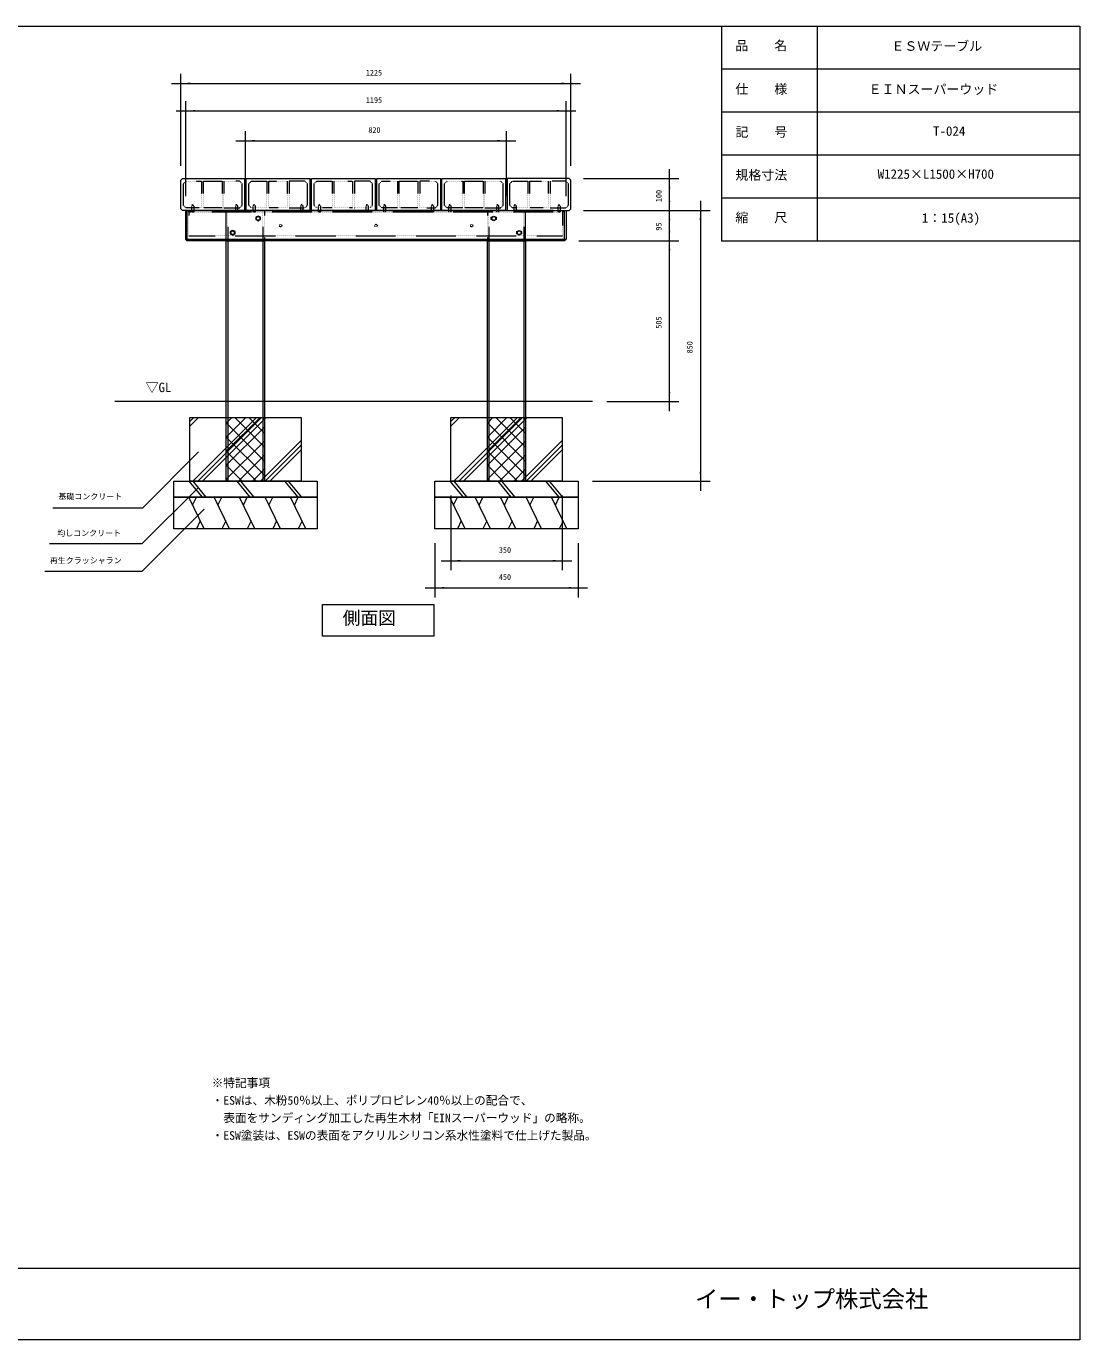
# Model space of a CAD drawing. Units: millimetres, scale not verified. Extents: x -2925 to 2925, y -2062 to 2062.
# Drawn here: x -384 to 2925, y -2062 to 2062 of the extents above; entities that cross this region are included whole.
import ezdxf
from ezdxf.enums import TextEntityAlignment as Align

# ---------------------------------------------------------------- set-up
doc = ezdxf.new("R2010")
doc.units = ezdxf.units.MM
doc.header["$LTSCALE"] = 10
doc.linetypes.add('USER5', pattern=[0.208282, 0.069427, -0.138855])
doc.layers.add('0-1_IMPORTED', color=30, linetype='Continuous', lineweight=18)
doc.styles.add('ＭＳ ゴシック', font='')
doc.styles.get('ＭＳ ゴシック').set_extended_font_data('MS Gothic')

msp = doc.modelspace()

# ---------------------------------------------------------------- linework, layer by layer
at = {"layer": '0-1_IMPORTED'}
for p, q in [((1800, 2062.5), (1800, 1387.5)), ((2100, 2062.5), (2100, 1387.5)), ((2925, 1927.5), (1800, 1927.5)), ((2925, 1792.5), (1800, 1792.5)), ((2925, 1657.5), (1800, 1657.5)), ((2925, 1522.5), (1800, 1522.5)), ((121.5, 1389), (121.5, 1484)), ((1306.5, 1389), (1306.5, 1484)), ((116.5, 1394), (1311.5, 1394)), ((249, 1389), (249, 634)), ((359, 1389), (359, 634)), ((1069, 1389), (1069, 634)), ((1179, 1389), (1179, 634)), ((2925, 1387.5), (1800, 1387.5)), ((1394, 884), (-106, 884)), ((129, 806.26), (156.74, 834)), ((129, 821.11), (141.89, 834)), ((139.17, 634), (339.17, 834)), ((154.02, 634), (354.02, 834)), ((168.87, 634), (368.87, 834)), ((244, 816.46), (261.54, 834)), ((244, 772.26), (305.74, 834)), ((244, 728.07), (349.93, 834)), ((364, 740.92), (270.92, 834)), ((364, 785.12), (315.12, 834)), ((364, 829.31), (359.31, 834)), ((949, 806.26), (976.74, 834)), ((949, 821.11), (961.89, 834)), ((959.17, 634), (1159.17, 834)), ((974.02, 634), (1174.02, 834)), ((988.87, 634), (1188.87, 834)), ((1064, 816.46), (1081.54, 834)), ((1064, 772.26), (1125.74, 834)), ((1064, 728.07), (1169.93, 834)), ((1184, 740.92), (1090.92, 834)), ((1184, 785.12), (1135.12, 834)), ((1184, 829.31), (1179.31, 834)), ((364, 696.73), (244, 816.73)), ((244, 683.87), (364, 803.87)), ((1184, 696.73), (1064, 816.73)), ((1064, 683.87), (1184, 803.87)), ((364, 652.53), (244, 772.53)), ((244, 639.68), (364, 759.68)), ((351.3, 634), (479, 761.7)), ((366.15, 634), (479, 746.85)), ((1184, 652.53), (1064, 772.53)), ((1064, 639.68), (1184, 759.68)), ((1171.3, 634), (1299, 761.7)), ((1186.15, 634), (1299, 746.85)), ((338.34, 634), (244, 728.34)), ((282.51, 634), (364, 715.49)), ((381, 634), (479, 732)), ((1158.34, 634), (1064, 728.34)), ((1102.51, 634), (1184, 715.49)), ((1201, 634), (1299, 732)), ((294.15, 634), (244, 684.15)), ((326.71, 634), (364, 671.29)), ((1114.15, 634), (1064, 684.15)), ((1146.71, 634), (1184, 671.29)), ((126.5, 634), (168.26, 584)), ((138.31, 634), (180.07, 584)), ((249.95, 634), (244, 639.95)), ((276.5, 634), (318.26, 584)), ((288.31, 634), (330.07, 584)), ((426.5, 634), (468.26, 584)), ((438.31, 634), (480.07, 584)), ((946.5, 634), (988.26, 584)), ((958.31, 634), (1000.07, 584)), ((1069.95, 634), (1064, 639.95)), ((1096.5, 634), (1138.26, 584)), ((1108.31, 634), (1150.07, 584)), ((1246.5, 634), (1288.26, 584)), ((1258.31, 634), (1300.07, 584)), ((174, 484), (125.75, 584)), ((137.82, 559), (149.88, 584)), ((254, 484), (205.75, 584)), ((217.82, 559), (229.88, 584)), ((334, 484), (285.75, 584)), ((297.82, 559), (309.88, 584)), ((414, 484), (365.75, 584)), ((377.82, 559), (389.88, 584)), ((494, 484), (445.75, 584)), ((457.82, 559), (469.88, 584)), ((994, 484), (945.75, 584)), ((957.82, 559), (969.88, 584)), ((1074, 484), (1025.75, 584)), ((1037.82, 559), (1049.88, 584)), ((1154, 484), (1105.75, 584)), ((1117.82, 559), (1129.88, 584)), ((1234, 484), (1185.75, 584)), ((1197.82, 559), (1209.88, 584)), ((1314, 484), (1265.75, 584)), ((1277.82, 559), (1289.88, 584)), ((161.94, 509), (149.88, 484)), ((241.94, 509), (229.88, 484)), ((321.94, 509), (309.88, 484)), ((401.94, 509), (389.88, 484)), ((481.94, 509), (469.88, 484)), ((981.94, 509), (969.88, 484)), ((1061.94, 509), (1049.88, 484)), ((1141.94, 509), (1129.88, 484)), ((1221.94, 509), (1209.88, 484)), ((1301.94, 509), (1289.88, 484)), ((-2925, -1837.5), (2925, -1837.5))]:
    msp.add_line(p, q, dxfattribs=at)
at = {"layer": '0-1_IMPORTED', "color": 1}
for p, q in [((101.5, 1624), (101.5, 1913)), ((1326.5, 1624), (1326.5, 1913)), ((71.5, 1883), (101.5, 1883)), ((101.5, 1883), (1326.5, 1883)), ((1326.5, 1883), (1356.5, 1883)), ((116.5, 1529), (116.5, 1827)), ((1311.5, 1529), (1311.5, 1827)), ((86.5, 1797), (116.5, 1797)), ((116.5, 1797), (1311.5, 1797)), ((1311.5, 1797), (1341.5, 1797)), ((304, 1529), (304, 1733)), ((1124, 1529), (1124, 1733)), ((274, 1703), (304, 1703)), ((304, 1703), (1124, 1703)), ((1124, 1703), (1154, 1703)), ((1636.03, 1584), (1636.03, 1614)), ((1366.5, 1584), (1666.03, 1584)), ((1636.03, 1484), (1636.03, 1584)), ((1636.03, 1484), (1636.03, 1514)), ((1733.54, 1514), (1733.54, 1484)), ((1366.5, 1484), (1666.03, 1484)), ((1366.5, 1484), (1666.03, 1484)), ((1366.5, 1484), (1763.54, 1484)), ((1636.03, 1389), (1636.03, 1484)), ((1636.03, 1454), (1636.03, 1484)), ((1733.54, 1484), (1733.54, 634)), ((1636.03, 1389), (1636.03, 1419)), ((1351.52, 1389), (1666.03, 1389)), ((1351.52, 1389), (1666.03, 1389)), ((1636.03, 884), (1636.03, 1389)), ((1636.03, 1359), (1636.03, 1389)), ((1439, 884), (1666.03, 884)), ((1636.03, 854), (1636.03, 884)), ((1394, 634), (1763.54, 634)), ((1733.54, 634), (1733.54, 604)), ((949, 589), (949, 354)), ((1299, 589), (1299, 354)), ((899, 439), (899, 269)), ((1349, 439), (1349, 269)), ((919, 384), (949, 384)), ((949, 384), (1299, 384)), ((1299, 384), (1329, 384)), ((869, 299), (899, 299)), ((899, 299), (1349, 299)), ((1349, 299), (1379, 299))]:
    msp.add_line(p, q, dxfattribs=at)
at = {"layer": '0-1_IMPORTED', "linetype": 'USER5'}
for p, q in [((135.93, 1481), (135.93, 1479)), ((141.07, 1479), (141.07, 1481)), ((249, 1480), (249, 1389)), ((273.93, 1481), (273.93, 1479)), ((279.07, 1479), (279.07, 1481)), ((328.93, 1481), (328.93, 1479)), ((334.07, 1479), (334.07, 1481)), ((359, 1480), (359, 1389)), ((478.93, 1481), (478.93, 1479)), ((484.07, 1479), (484.07, 1481)), ((533.93, 1481), (533.93, 1479)), ((539.07, 1479), (539.07, 1481)), ((683.93, 1481), (683.93, 1479)), ((689.07, 1479), (689.07, 1481)), ((738.93, 1481), (738.93, 1479)), ((744.07, 1479), (744.07, 1481)), ((888.93, 1481), (888.93, 1479)), ((894.07, 1479), (894.07, 1481)), ((943.93, 1481), (943.93, 1479)), ((949.07, 1479), (949.07, 1481)), ((1069, 1480), (1069, 1389)), ((1093.93, 1481), (1093.93, 1479)), ((1099.07, 1479), (1099.07, 1481)), ((1148.93, 1481), (1148.93, 1479)), ((1154.07, 1479), (1154.07, 1481)), ((1179, 1480), (1179, 1389)), ((1286.93, 1481), (1286.93, 1479)), ((1292.07, 1479), (1292.07, 1481))]:
    msp.add_line(p, q, dxfattribs=at)
at = {"layer": '0-1_IMPORTED'}
for points in [[(-2925, 2062.5), (2925, 2062.5), (2925, -2062.5), (-2925, -2062.5)], [(270, 1584), (296.5, 1584), (301.5, 1584), (301.5, 1579), (301.5, 1552.5), (301.5, 1484), (106.5, 1484), (101.5, 1489), (101.5, 1579), (106.5, 1584)], [(306.5, 1484), (306.5, 1540), (306.5, 1579), (306.5, 1584), (311.5, 1584), (501.5, 1584), (506.5, 1584), (506.5, 1579), (506.5, 1540), (506.5, 1484)], [(511.5, 1484), (511.5, 1540), (511.5, 1579), (511.5, 1584), (516.5, 1584), (706.5, 1584), (711.5, 1584), (711.5, 1579), (711.5, 1540), (711.5, 1484)], [(716.5, 1484), (716.5, 1540), (716.5, 1579), (716.5, 1584), (721.5, 1584), (911.5, 1584), (916.5, 1584), (916.5, 1579), (916.5, 1540), (916.5, 1484)], [(921.5, 1484), (921.5, 1540), (921.5, 1579), (921.5, 1584), (926.5, 1584), (1116.5, 1584), (1121.5, 1584), (1121.5, 1579), (1121.5, 1540), (1121.5, 1484)], [(1158, 1584), (1131.5, 1584), (1126.5, 1584), (1126.5, 1579), (1126.5, 1552.5), (1126.5, 1484), (1321.5, 1484), (1326.5, 1489), (1326.5, 1579), (1321.5, 1584)], [(116.5, 1484), (1311.5, 1484), (1311.5, 1394), (1306.52, 1389), (121.48, 1389), (116.5, 1394)], [(344, 1466.5), (336.5, 1462.75), (336.5, 1455.25), (344, 1451.5), (351.5, 1455.25), (351.5, 1462.75)], [(1084, 1466.5), (1091.5, 1462.75), (1091.5, 1455.25), (1084, 1451.5), (1076.5, 1455.25), (1076.5, 1462.75)], [(264, 1421.5), (256.5, 1417.75), (256.5, 1410.25), (264, 1406.5), (271.5, 1410.25), (271.5, 1417.75)], [(1164, 1421.5), (1171.5, 1417.75), (1171.5, 1410.25), (1164, 1406.5), (1156.5, 1410.25), (1156.5, 1417.75)], [(244, 1389), (364, 1389), (364, 634), (244, 634)], [(1064, 1389), (1184, 1389), (1184, 634), (1064, 634)], [(129, 834), (479, 834), (479, 634), (129, 634)], [(949, 834), (1299, 834), (1299, 634), (949, 634)], [(79, 634), (529, 634), (529, 584), (79, 584)], [(899, 634), (1349, 634), (1349, 584), (899, 584)], [(79, 584), (529, 584), (529, 484), (79, 484)], [(899, 584), (1349, 584), (1349, 484), (899, 484)], [(546.3, 246.95), (896.3, 246.95), (896.3, 146.95), (546.3, 146.95)]]:
    msp.add_lwpolyline(points, close=True, dxfattribs=at)
at = {"layer": '0-1_IMPORTED', "linetype": 'USER5'}
for points in [[(117.5, 1576), (166.5, 1576), (166.5, 1492), (117.5, 1492), (109.5, 1500), (109.5, 1568)], [(172.5, 1576), (230.5, 1576), (230.5, 1492), (172.5, 1492)], [(285.5, 1576), (236.5, 1576), (236.5, 1492), (285.5, 1492), (293.5, 1500), (293.5, 1568)], [(322.5, 1576), (371.5, 1576), (371.5, 1492), (322.5, 1492), (314.5, 1500), (314.5, 1568)], [(377.5, 1576), (435.5, 1576), (435.5, 1492), (377.5, 1492)], [(490.5, 1576), (441.5, 1576), (441.5, 1492), (490.5, 1492), (498.5, 1500), (498.5, 1568)], [(527.5, 1576), (576.5, 1576), (576.5, 1492), (527.5, 1492), (519.5, 1500), (519.5, 1568)], [(582.5, 1576), (640.5, 1576), (640.5, 1492), (582.5, 1492)], [(695.5, 1576), (646.5, 1576), (646.5, 1492), (695.5, 1492), (703.5, 1500), (703.5, 1568)], [(732.5, 1576), (781.5, 1576), (781.5, 1492), (732.5, 1492), (724.5, 1500), (724.5, 1568)], [(787.5, 1576), (845.5, 1576), (845.5, 1492), (787.5, 1492)], [(900.5, 1576), (851.5, 1576), (851.5, 1492), (900.5, 1492), (908.5, 1500), (908.5, 1568)], [(937.5, 1576), (986.5, 1576), (986.5, 1492), (937.5, 1492), (929.5, 1500), (929.5, 1568)], [(992.5, 1576), (1050.5, 1576), (1050.5, 1492), (992.5, 1492)], [(1105.5, 1576), (1056.5, 1576), (1056.5, 1492), (1105.5, 1492), (1113.5, 1500), (1113.5, 1568)], [(1142.5, 1576), (1191.5, 1576), (1191.5, 1492), (1142.5, 1492), (1134.5, 1500), (1134.5, 1568)], [(1197.5, 1576), (1255.5, 1576), (1255.5, 1492), (1197.5, 1492)], [(1310.5, 1576), (1261.5, 1576), (1261.5, 1492), (1310.5, 1492), (1318.5, 1500), (1318.5, 1568)], [(135.5, 1497), (138.5, 1504), (141.5, 1497), (141.5, 1479), (135.5, 1479)], [(273.5, 1497), (276.5, 1504), (279.5, 1497), (279.5, 1479), (273.5, 1479)], [(328.5, 1497), (331.5, 1504), (334.5, 1497), (334.5, 1479), (328.5, 1479)], [(478.5, 1497), (481.5, 1504), (484.5, 1497), (484.5, 1479), (478.5, 1479)], [(533.5, 1497), (536.5, 1504), (539.5, 1497), (539.5, 1479), (533.5, 1479)], [(683.5, 1497), (686.5, 1504), (689.5, 1497), (689.5, 1479), (683.5, 1479)], [(738.5, 1497), (741.5, 1504), (744.5, 1497), (744.5, 1479), (738.5, 1479)], [(888.5, 1497), (891.5, 1504), (894.5, 1497), (894.5, 1479), (888.5, 1479)], [(943.5, 1497), (946.5, 1504), (949.5, 1497), (949.5, 1479), (943.5, 1479)], [(1093.5, 1497), (1096.5, 1504), (1099.5, 1497), (1099.5, 1479), (1093.5, 1479)], [(1148.5, 1497), (1151.5, 1504), (1154.5, 1497), (1154.5, 1479), (1148.5, 1479)], [(1286.5, 1497), (1289.5, 1504), (1292.5, 1497), (1292.5, 1479), (1286.5, 1479)], [(1301.5, 1484), (126.5, 1484), (126.5, 1404), (1301.5, 1404)], [(126.5, 1484), (1301.5, 1484), (1301.5, 1479), (126.5, 1479)], [(244, 1484), (364, 1484), (364, 1389), (244, 1389)], [(1184, 1484), (1064, 1484), (1064, 1389), (1184, 1389)]]:
    msp.add_lwpolyline(points, close=True, dxfattribs=at)
at = {"layer": '0-1_IMPORTED', "color": 1}
for points in [[(-301, 550.48), (-18.62, 550.48), (156.38, 725.48)], [(-311, 437.79), (-20.1, 437.79), (155.52, 613.4)], [(-326, 351.65), (-20.1, 351.65), (174, 545.75)]]:
    msp.add_lwpolyline(points, dxfattribs=at)
at = {"layer": '0-1_IMPORTED'}
for centre in [(344, 1459), (1084, 1459), (264, 1414), (1164, 1414)]:
    msp.add_circle(centre, 5.75, dxfattribs=at)
at = {"layer": '0-1_IMPORTED', "linetype": 'USER5'}
for centre in [(414, 1436.5), (714, 1436.5), (1014, 1436.5)]:
    msp.add_circle(centre, 4, dxfattribs=at)
at = {"layer": '0-1_IMPORTED', "color": 1}
for points in [[(101.5, 1883), (131.5, 1885.62), (131.5, 1880.38)], [(1326.5, 1883), (1296.5, 1880.38), (1296.5, 1885.62)], [(116.5, 1797), (146.5, 1799.62), (146.5, 1794.38)], [(1311.5, 1797), (1281.5, 1794.38), (1281.5, 1799.62)], [(304, 1703), (334, 1705.62), (334, 1700.38)], [(1124, 1703), (1094, 1700.38), (1094, 1705.62)], [(1636.03, 1584), (1638.65, 1554), (1633.4, 1554)], [(1636.03, 1484), (1633.4, 1514), (1638.65, 1514)], [(1636.03, 1484), (1638.65, 1454), (1633.4, 1454)], [(1733.54, 1484), (1736.16, 1454), (1730.91, 1454)], [(1636.03, 1389), (1633.4, 1419), (1638.65, 1419)], [(1636.03, 1389), (1638.65, 1359), (1633.4, 1359)], [(1636.03, 884), (1633.4, 914), (1638.65, 914)], [(1733.54, 634), (1730.91, 664), (1736.16, 664)], [(949, 384), (979, 386.62), (979, 381.38)], [(1299, 384), (1269, 381.38), (1269, 386.62)], [(899, 299), (929, 301.62), (929, 296.38)], [(1349, 299), (1319, 296.38), (1319, 301.62)]]:
    msp.add_solid(points, dxfattribs=at)

# ---------------------------------------------------------------- texts
at = {"layer": '0-1_IMPORTED', "color": 7, "style": 'ＭＳ ゴシック'}
for s, height, p in [('品\u3000\u3000名', 29.85, (1843.3, 1978.04)), ('ＥＳＷテーブル', 29.85, (2333.38, 1976.58)), ('1225', 17.91, (682.25, 1902.45)), ('仕\u3000\u3000様', 29.85, (1843.3, 1841.58)), ('ＥＩＮスーパーウッド', 29.85, (2261.85, 1840.87)), ('1195', 17.91, (682.25, 1816.45)), ('820', 17.91, (690.19, 1722.45)), ('記\u3000\u3000号', 29.85, (1843.3, 1706.58)), ('T-024', 29.85, (2464.1, 1709.49)), ('規格寸法', 29.85, (1843.3, 1571.58)), ('W1225×L1500×H700', 29.85, (2290.12, 1574.49)), ('縮\u3000\u3000尺', 29.85, (1843.3, 1438.04)), ('1：15(A3)', 29.85, (2429.1, 1436.58)), ('▽GL', 29.85, (-9.72, 904.49)), ('基礎コンクリート', 17.91, (-283.43, 571.42)), ('均しコンクリート', 17.91, (-287.23, 456.4)), ('350', 17.91, (1100.19, 403.45)), ('再生クラッシャラン', 17.91, (-310.5, 370.27)), ('450', 17.91, (1100.19, 318.45)), ('側面図', 41, (609.3, 171.53)), ('※特記事項', 26.87, (197.99, -1277.55)), ('・ESWは、木粉50％以上、ポリプロピレン40％以上の配合で、', 26.87, (197.99, -1332.52)), ('  表面をサンディング加工した再生木材「EINスーパーウッド」の略称。', 26.87, (197.99, -1387.5)), ('・ESW塗装は、ESWの表面をアクリルシリコン系水性塗料で仕上げた製品。', 26.87, (197.99, -1442.47)), ('イー・トップ株式会社', 53.73, (1716.55, -1977.28))]:
    msp.add_text(s, height=height, dxfattribs=at).set_placement(p, align=Align.BOTTOM_LEFT)
for s, p in [('100', (1616.58, 1510.19)), ('95', (1616.58, 1420.62)), ('505', (1616.58, 1112.69)), ('850', (1714.09, 1035.19))]:
    msp.add_text(s, height=17.91, rotation=90, dxfattribs=at).set_placement(p, align=Align.BOTTOM_LEFT)

doc.saveas('drawing.dxf')
